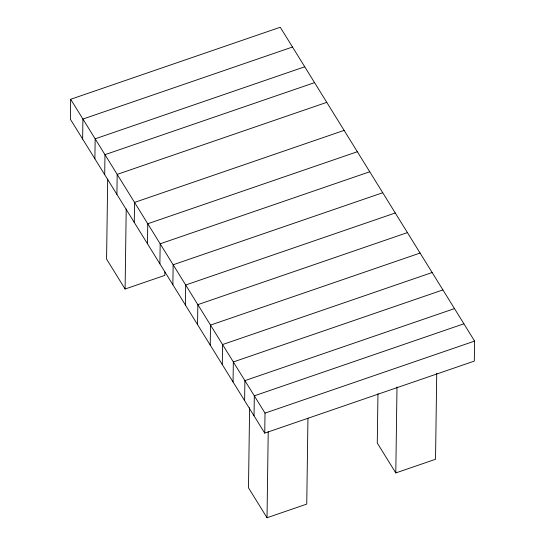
<?xml version="1.0" encoding="UTF-8"?>
<svg xmlns="http://www.w3.org/2000/svg" width="545" height="545" viewBox="0 0 545 545"><rect width="100%" height="100%" fill="white"/><g stroke="black" fill="none" stroke-linecap="round" stroke-linejoin="round"><path stroke-width="0.82" d="M70.68 99.285L70.4 119.287L264.741 433.125L474.32 361.09L474.6 341.088L280.259 27.25L70.68 99.285L265.02 413.117L264.741 433.125M82.642 139.057L82.922 119.055L292.502 47.02M94.885 158.827L95.164 138.825L304.744 66.79M104.701 174.672L104.981 154.671L314.554 82.636M107.692 179.094L106.575 259.113L125.098 289.027L164.828 275.375L164.876 271.969M116.903 194.388L117.182 174.38L326.762 102.351M125.098 289.027L126.215 209.008M134.268 222.421L134.547 202.42L344.12 130.384M147.484 243.765L147.763 223.757L357.336 151.728M159.889 263.8L160.169 243.799L369.748 171.764M172.874 284.769L173.153 264.768L382.733 192.732M185.409 305.009L185.688 285.008L395.268 212.979M197.562 324.636L197.842 304.635L407.422 232.606M210.234 345.094L210.513 325.093L420.086 253.057M222.285 364.557L222.564 344.556L432.144 272.52M233.056 381.956L233.335 361.948L442.915 289.92M244.623 400.63L244.903 380.628L454.482 308.599M249.61 407.81L248.493 487.83L267.023 517.75L306.753 504.098L307.952 418.117M254.038 415.828L254.317 395.827L463.89 323.798M267.023 517.75L268.222 431.769M377.964 393.64L377.276 443.017L395.799 472.931L435.53 459.278L436.729 373.298M395.799 472.931L396.998 386.95M265.02 413.117L474.6 341.088"/></g></svg>
